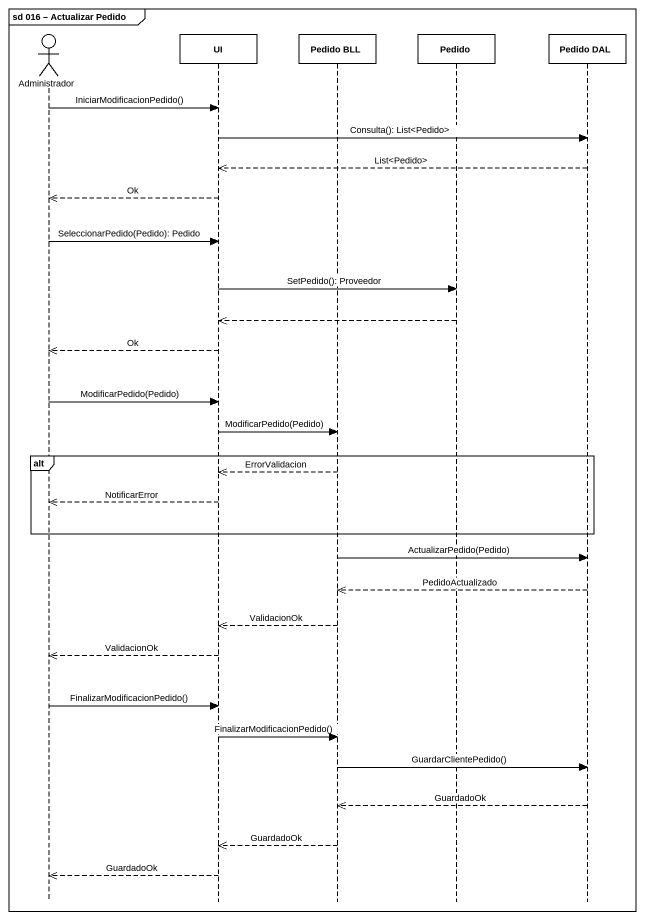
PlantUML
@startuml
mainframe sd 016 – Actualizar Pedido
hide footbox
actor Administrador
participant UI
participant "Pedido BLL" as Pedido_BLL
participant Pedido
participant "Pedido DAL" as Pedido_DAL

Administrador -> UI : IniciarModificacionPedido()
UI -> Pedido_DAL : Consulta(): List<Pedido>
Pedido_DAL -->> UI : List<Pedido>
UI -->> Administrador : Ok
Administrador -> UI : SeleccionarPedido(Pedido): Pedido
UI -> Pedido : SetPedido(): Proveedor
Pedido -->> UI
UI -->> Administrador : Ok
Administrador -> UI : ModificarPedido(Pedido)
UI -> Pedido_BLL : ModificarPedido(Pedido)
alt
  Pedido_BLL -->> UI : ErrorValidacion
  UI -->> Administrador : NotificarError
end
Pedido_BLL -> Pedido_DAL : ActualizarPedido(Pedido)
Pedido_DAL -->> Pedido_BLL : PedidoActualizado
Pedido_BLL -->> UI : ValidacionOk
UI -->> Administrador : ValidacionOk
Administrador -> UI : FinalizarModificacionPedido()
UI -> Pedido_BLL : FinalizarModificacionPedido()
Pedido_BLL -> Pedido_DAL : GuardarClientePedido()
Pedido_DAL -->> Pedido_BLL : GuardadoOk
Pedido_BLL -->> UI : GuardadoOk
UI -->> Administrador : GuardadoOk
@enduml
